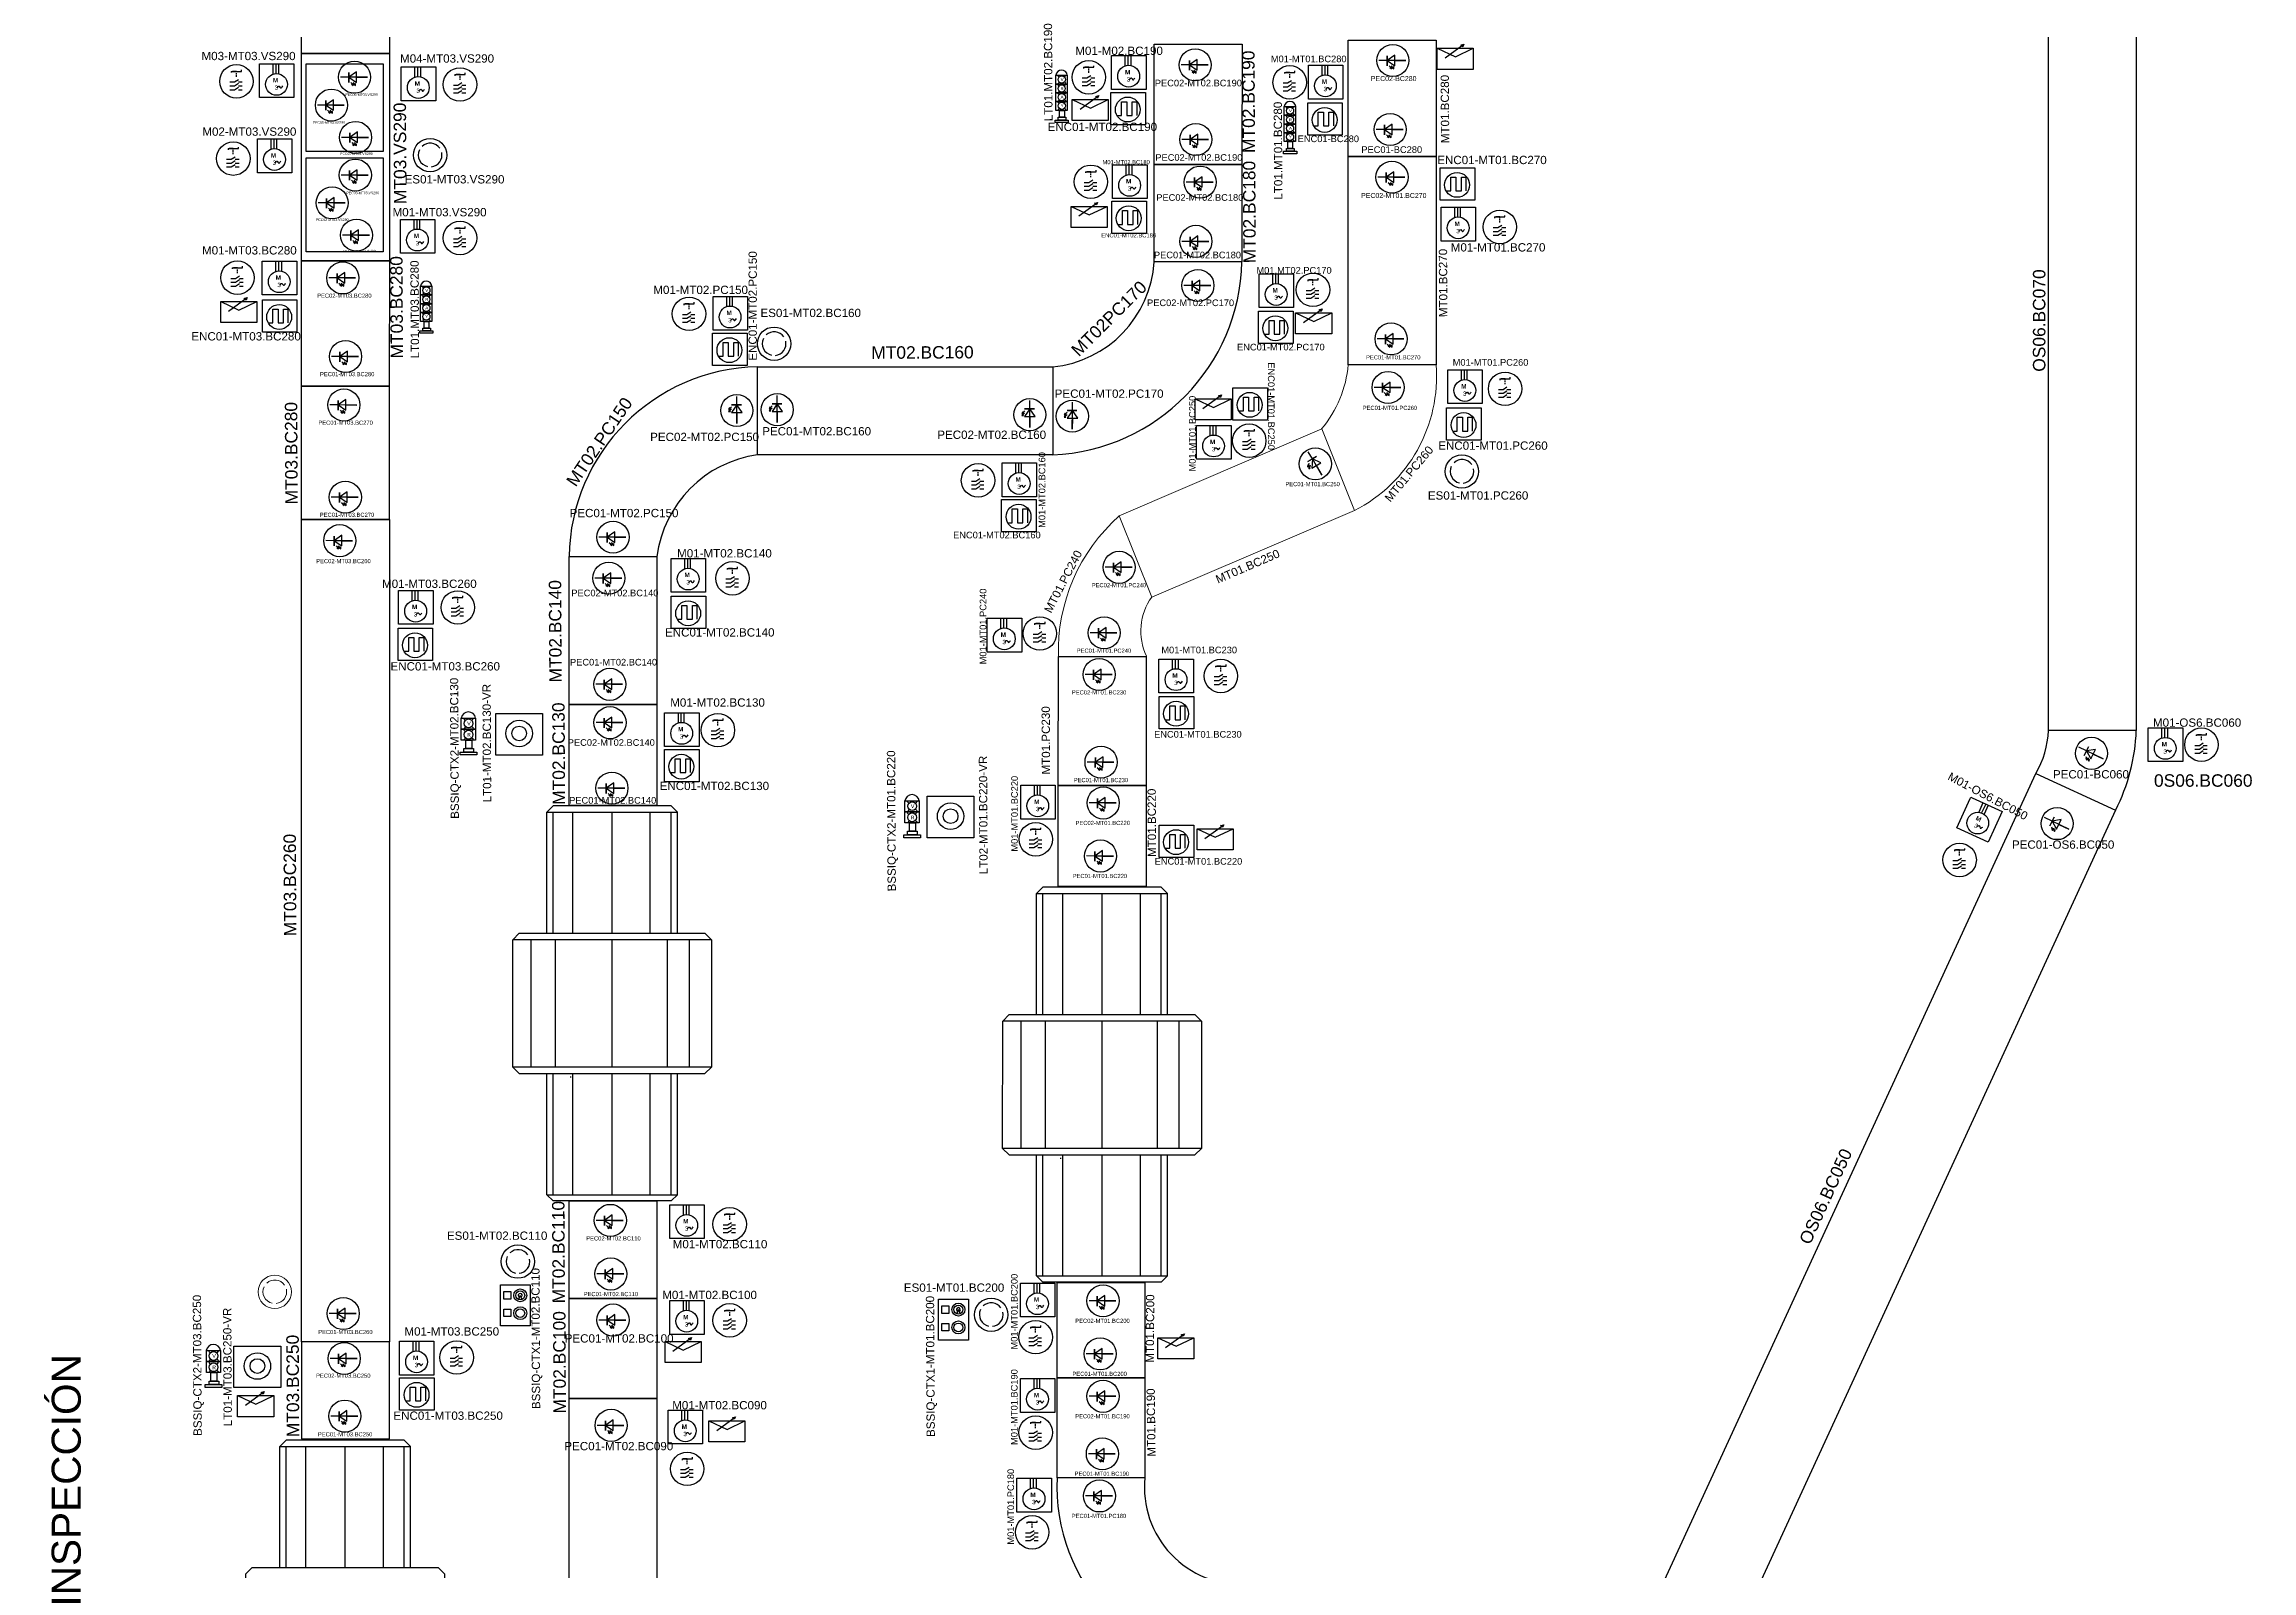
# Model space of a CAD drawing. Header units: inches. Extents: x 281601 to 402894, y -153394 to -83814.
# Drawn here: x 351740 to 378353, y -119927 to -101529 of the extents above; entities that cross this region are included whole.
import ezdxf

# ---------------------------------------------------------------- set-up
doc = ezdxf.new("R2010")
doc.units = ezdxf.units.IN
doc.linetypes.add('DASHED', pattern=[0.75, 0.5, -0.25])
for name, color, linetype in [('Balizas', 7, 'Continuous'), ('Desconector', 7, 'Continuous'), ('Encoder', 50, 'Continuous'), ('Motores', 7, 'Continuous'), ('PEC', 7, 'Continuous'), ('PEMERGENCIA', 1, 'Continuous'), ('VFrecuencia', 142, 'Continuous')]:
    doc.layers.add(name, color=color, linetype=linetype)
for name, color, linetype, lineweight in [('lin1', 253, 'Continuous', 0), ('lin21', 210, 'Continuous', 0), ('NOMBRES', 7, 'Continuous', 0), ('NPE', 7, 'Continuous', 5), ('Num Motor', 7, 'Continuous', 0)]:
    doc.layers.add(name, color=color, linetype=linetype, lineweight=lineweight)
doc.styles.add('Annotative', font='arial.ttf', dxfattribs={"height": 250})
doc.styles.add('Estilo1', font='isocteur.ttf')
doc.styles.add('isocop', font='isocp.shx')

# ---------------------------------------------------------------- blocks, each defined once
blk = doc.blocks.new('Motor trifasico')
at = {"color": 116, "true_color": 0x136734}
for p, q in [((2057.3, 3405.5), (2057.3, 3406.3)), ((2057.3, 3406.3), (2058.1, 3406.3)), ((2064.9, 3406.3), (2064.9, 3400.5)), ((2066.6, 3406.3), (2066.6, 3400.8)), ((2068.2, 3406.3), (2068.2, 3400.7))]:
    blk.add_line(p, q, dxfattribs=at)
blk.add_lwpolyline([(2058.1, 3406.3), (2076.9, 3406.3), (2076.9, 3387.1), (2057.3, 3387.1), (2057.3, 3405.5)], dxfattribs=at)
blk.add_circle((2067, 3394.6), 6.2, dxfattribs=at)
blk.add_spline([(2067.4, 3392.6), (2068.5, 3393.6), (2069.4, 3392.6), (2070.6, 3393.7)], degree=3, dxfattribs=at)
at = {"color": 116, "true_color": 0x136734, "insert": (2063.8, 3398.2), "char_height": 2.5, "width": 4.443, "attachment_point": 1, "style": 'isocop'}
blk.add_mtext('\\pxqc;{\\fLucida Sans|b1|i0|c0|p34; M\\P\\pq*;} {\\fLeelawadee|b0|i0|c0|p34;3}', dxfattribs=at)
blk = doc.blocks.new('Fotocelda')
at = {"color": 5}
for points in [[(1917.6, 3371.9), (1917.6, 3365.4), (1922.3, 3368.7), (1917.6, 3371.9), (1917.6, 3368.7), (1910.9, 3368.7), (1922.3, 3368.7), (1922.3, 3371.9), (1922.3, 3365.9), (1922.3, 3368.7), (1922.3, 3368.7), (1927.4, 3368.7)], [(1919.7, 3371.9), (1918.7, 3373), (1919.3, 3373), (1918.2, 3373.7), (1918.2, 3372.6), (1918.7, 3373)], [(1921.1, 3371.9), (1920, 3373), (1920.6, 3373), (1919.6, 3373.7), (1919.6, 3372.6), (1920, 3373)]]:
    blk.add_lwpolyline(points, dxfattribs=at)
blk.add_circle((1918.8, 3368.7), 9.83, dxfattribs=at)
blk = doc.blocks.new('Interruptor principal')
at = {"color": 32, "true_color": 0xcd6928}
for p, q in [((2036.1, 3395.16), (2037.63, 3395.16)), ((2036.58, 3398.7), (2040.03, 3398.7)), ((2036.58, 3398.7), (2036.58, 3398.29)), ((2037.63, 3395.16), (2038.95, 3396)), ((2037.63, 3393.91), (2038.95, 3394.75)), ((2038.95, 3395.16), (2040.27, 3395.16)), ((2040.03, 3398.7), (2040.03, 3399.22)), ((2036.1, 3393.91), (2037.63, 3393.91)), ((2036.1, 3392.6), (2037.63, 3392.6)), ((2037.63, 3392.6), (2038.95, 3393.43)), ((2038.95, 3393.91), (2040.27, 3393.91)), ((2038.95, 3392.6), (2040.27, 3392.6))]:
    blk.add_line(p, q, dxfattribs=at)
blk.add_line((2038.32, 3398.7), (2037, 3398.7))
at = {"color": 32, "linetype": 'DASHED', "true_color": 0xcd6928}
blk.add_line((2038.32, 3396.9), (2038.32, 3398.7), dxfattribs=at)
at = {"color": 32, "true_color": 0xcd6928}
blk.add_circle((2038.32, 3395.38), 5.57, dxfattribs=at)

msp = doc.modelspace()

# ---------------------------------------------------------------- linework, layer by layer
for p, q in [((357874, -112238, 1407), (357874, -110787, 1407)), ((358112, -112238, 1407), (358112, -110787, 1407)), ((358586, -112245, 1404), (358586, -110793, 1404)), ((359047, -112238, 1407), (359047, -110787, 1407)), ((359298, -112238, 1407), (359298, -110787, 1407)), ((363780, -113219, 1407), (363780, -111767, 1407)), ((364018, -113219, 1407), (364018, -111767, 1407)), ((364492, -113225, 1404), (364492, -111774, 1404)), ((364954, -113219, 1407), (364954, -111767, 1407)), ((365205, -113219, 1407), (365205, -111767, 1407)), ((359784, -112322, 1089), (357388, -112322, 1089)), ((365690, -113302, 1089), (363295, -113302, 1089)), ((357874, -115387, 1407), (357874, -113935, 1407)), ((358112, -115387, 1407), (358112, -113935, 1407)), ((358586, -115394, 1404), (358586, -113942, 1404)), ((359047, -115387, 1407), (359047, -113935, 1407)), ((359298, -115387, 1407), (359298, -113935, 1407)), ((363780, -116367, 1407), (363780, -114916, 1407)), ((364018, -116367, 1407), (364018, -114916, 1407)), ((364492, -116374, 1404), (364492, -114922, 1404)), ((364954, -116367, 1407), (364954, -114916, 1407)), ((365205, -116367, 1407), (365205, -114916, 1407)), ((354656, -119882, 1407), (354656, -118430, 1407)), ((354894, -119882, 1407), (354894, -118430, 1407)), ((355368, -119889, 1404), (355368, -118437, 1404)), ((355830, -119882, 1407), (355830, -118430, 1407)), ((356081, -119882, 1407), (356081, -118430, 1407))]:
    msp.add_line(p, q)
at = {"color": 32, "true_color": 0xcd6928}
for points, elevation in [([(355901, -101642), (354842, -101642), (354842, -99374), (355901, -99374)], 11), ([(355901, -104141), (354841, -104141), (354841, -101642), (355901, -101642)], 11), ([(355828, -102824), (354899, -102824), (354899, -101765), (355828, -101765)], 11), ([(355828, -104032), (354899, -104032), (354899, -102899), (355828, -102899)], 11), ([(355900, -105649), (354841, -105649), (354841, -104141), (355901, -104141)], 22), ([(355900, -107258), (354841, -107258), (354841, -105649), (355900, -105649)], 11), ([(355901, -117167), (354841, -117167), (354841, -107258), (355901, -107258)], 11), ([(355901, -117167), (354841, -117167), (354841, -118337), (355901, -118337)], 11)]:
    msp.add_lwpolyline(points, close=True, dxfattribs=dict(at, elevation=elevation))
at = {"color": 177, "true_color": 0x293189}
for points, elevation in [([(376960, -109800), (375900, -109800), (375900, -99576), (376960, -99576)], 345), ([(371490, -122099), (370528, -121655), (375747, -110319), (376710, -110762)], 334)]:
    msp.add_lwpolyline(points, close=True, dxfattribs=dict(at, elevation=elevation))
at = {"color": 67, "true_color": 0x727430}
for points, elevation in [([(366179, -102978), (365120, -102978), (365121, -101529), (366180, -101529)], 861), ([(366179, -104152), (365120, -104152), (365120, -102978), (366179, -102978)], 861), ([(360341, -106477), (360341, -105418), (363898, -105418), (363898, -106477)], 833), ([(359127, -109487), (358068, -109487), (358068, -107704), (359127, -107704)], 833), ([(359126, -110705), (358067, -110705), (358068, -109487), (359127, -109487)], 833), ([(359126, -116646), (358067, -116646), (358068, -115469), (359127, -115469)], 833), ([(359127, -117849), (358068, -117849), (358068, -116646), (359127, -116646)], 833), ([(359127, -123087), (358068, -123087), (358068, -117849), (359127, -117849)], 833)]:
    msp.add_lwpolyline(points, close=True, dxfattribs=dict(at, elevation=elevation))
at = {"color": 217, "true_color": 0x93278f}
for points in [[(368519, -102885), (367460, -102885), (367461, -101480), (368520, -101480)], [(368519, -105392), (367460, -105392), (367460, -102885), (368519, -102885)]]:
    msp.add_lwpolyline(points, close=True, dxfattribs=at)
for points, elevation in [([(365024, -110462), (363965, -110462), (363966, -108910), (365025, -108910)], 723), ([(365024, -111681), (363965, -111681), (363965, -110462), (365024, -110462)], 723), ([(365009, -117602), (363950, -117602), (363951, -116453), (365010, -116453)], 799), ([(365010, -118805), (363951, -118805), (363951, -117602), (365010, -117602)], 799)]:
    msp.add_lwpolyline(points, close=True, dxfattribs=dict(at, elevation=elevation))
at = {"elevation": 1089}
for points in [[(357466, -112243), (359705, -112243), (359784, -112322), (359784, -113857), (357388, -113857), (357388, -112322)], [(363373, -113224), (365612, -113224), (365690, -113302), (365690, -114837), (363294, -114837), (363295, -113302)], [(354249, -119887), (356488, -119887), (356566, -119965), (356566, -121500), (354170, -121500), (354170, -119965)]]:
    msp.add_lwpolyline(points, close=True, dxfattribs=at)
for points, elevation in [([(357388, -113857), (357466, -113935), (359705, -113935), (359784, -113857)], 1089), ([(358086, -113970), (358086, -113982)], 888), ([(363294, -114837), (363373, -114915), (365612, -114915), (365690, -114837)], 1089), ([(363992, -114950), (363992, -114962)], 888)]:
    msp.add_lwpolyline(points, dxfattribs=dict(elevation=elevation))
for points in [[(357798, -112243, 1527), (357798, -110786, 1404), (359374, -110786, 1794), (359298, -110709, 1407), (357874, -110709, 1407), (357798, -110786, 1404)], [(359374, -112243, 1670), (359374, -110786, 1794)], [(363704, -113224, 1527), (363704, -111766, 1404), (365281, -111766, 1794), (365205, -111690, 1407), (363780, -111690, 1407), (363704, -111766, 1404)], [(365281, -113224, 1670), (365281, -111766, 1794)], [(357610, -113857, 1664), (357610, -112322, 1534)], [(357904, -113857, 1664), (357904, -112322, 1534)], [(358586, -113857, 1089), (358586, -112322, 959)], [(359255, -113857, 1664), (359255, -112322, 1534)], [(359518, -113857, 1534), (359518, -112322, 1664)], [(363517, -114837, 1664), (363517, -113302, 1534)], [(363811, -114837, 1664), (363811, -113302, 1534)], [(364492, -114837, 1089), (364492, -113302, 959)], [(365162, -114837, 1664), (365162, -113302, 1534)], [(365424, -114837, 1534), (365424, -113302, 1664)], [(357798, -115394, 1794), (357798, -113935, 1670)], [(359374, -115394, 1404), (359298, -115470, 1407), (357874, -115470, 1407), (357798, -115394, 1404), (359374, -115394, 1404), (359374, -113935, 1527)], [(363704, -116374, 1794), (363704, -114915, 1670)], [(365281, -116374, 1404), (365205, -116450, 1407), (363780, -116450, 1407), (363704, -116374, 1404), (365281, -116374, 1404), (365281, -114915, 1527)], [(354580, -119887, 1527), (354580, -118429, 1404), (356157, -118429, 1794), (356081, -118353, 1407), (354656, -118353, 1407), (354580, -118429, 1404)], [(356157, -119887, 1670), (356157, -118429, 1794)]]:
    msp.add_polyline3d(points)
at = {"color": 67, "true_color": 0x727430}
for centre, radius, start, end in [((363764, -104066, 833), 1359, 275.6773, 356.3495), ((363798, -104098, 833), 2382, 272.425, 358.6862), ((360387, -107736, 833), 2319, 91.1479, 179.2022), ((360539, -107887, 833), 1424, 98.0123, 172.6101)]:
    msp.add_arc(centre, radius, start, end, dxfattribs=at)
at = {"color": 177, "true_color": 0x293189}
for centre, radius, start, end in [((374825, -109764, 334), 1076, 328.9678, 358.1102), ((374649, -109712, 334), 2313, 332.9894, 357.824)]:
    msp.add_arc(centre, radius, start, end, dxfattribs=at)
at = {"color": 217, "true_color": 0x93278f}
for centre, radius, start, end in [((366149, -118915, 1114), 2201, 177.1128, 272.0861), ((366171, -118924, 711), 1167, 174.149, 272.8483)]:
    msp.add_arc(centre, radius, start, end, dxfattribs=at)
at = {"layer": 'Balizas', "color": 0}
for p, q in [((363960, -101911), (363975, -101926)), ((364052, -101909), (364037, -101924)), ((363960, -102020), (363975, -102034)), ((363960, -102124), (363975, -102138)), ((363978, -101987), (363963, -102003)), ((363978, -102096), (363963, -102112)), ((364051, -102018), (364037, -102033)), ((364052, -102122), (364037, -102137)), ((364038, -101984), (364054, -101999)), ((364038, -102093), (364054, -102108)), ((363960, -102228), (363975, -102243)), ((363978, -102200), (363963, -102216)), ((363978, -102304), (363963, -102320)), ((364052, -102226), (364037, -102241)), ((364038, -102197), (364054, -102212)), ((364038, -102301), (364054, -102316)), ((366712, -102396), (366728, -102410)), ((366731, -102363), (366716, -102379)), ((366804, -102285), (366790, -102301)), ((366804, -102394), (366790, -102409)), ((366791, -102361), (366807, -102376)), ((366713, -102500), (366728, -102515)), ((366713, -102604), (366728, -102619)), ((366731, -102472), (366716, -102488)), ((366731, -102576), (366716, -102592)), ((366731, -102680), (366716, -102696)), ((366790, -102469), (366806, -102484)), ((366804, -102498), (366790, -102514)), ((366804, -102602), (366790, -102618)), ((366791, -102574), (366807, -102589)), ((356301, -104453), (356316, -104467)), ((356301, -104561), (356316, -104576)), ((356319, -104529), (356304, -104544)), ((356393, -104450), (356378, -104466)), ((356392, -104559), (356378, -104575)), ((356379, -104526), (356395, -104541)), ((356301, -104666), (356316, -104680)), ((356301, -104770), (356316, -104784)), ((356319, -104637), (356304, -104653)), ((356319, -104741), (356304, -104757)), ((356319, -104846), (356304, -104861)), ((356393, -104663), (356378, -104679)), ((356393, -104767), (356378, -104783)), ((356379, -104634), (356395, -104649)), ((356379, -104739), (356395, -104754)), ((356379, -104843), (356395, -104858)), ((356797, -109796), (356816, -109814)), ((356798, -109661), (356817, -109679)), ((356821, -109755), (356802, -109775)), ((356820, -109891), (356802, -109910)), ((356912, -109793), (356893, -109813)), ((356912, -109658), (356894, -109677)), ((356894, -109887), (356914, -109906)), ((356895, -109752), (356915, -109771)), ((353724, -117283), (353743, -117301)), ((353838, -117280), (353820, -117300)), ((353724, -117418), (353743, -117436)), ((353747, -117513), (353728, -117533)), ((353747, -117378), (353729, -117397)), ((353838, -117416), (353820, -117435)), ((353821, -117374), (353841, -117393)), ((353821, -117509), (353841, -117528))]:
    msp.add_line(p, q, dxfattribs=at)
for points in [[(363936, -101903), (364074, -101903), (364074, -102010), (363936, -102010)], [(363936, -102010), (364074, -102010), (364074, -102116), (363936, -102116)], [(363936, -102116), (364074, -102116), (364074, -102222), (363936, -102222)], [(363926, -102444), (364086, -102444), (364086, -102473), (363926, -102473)], [(363936, -102222), (364074, -102222), (364074, -102328), (363936, -102328)], [(363963, -102411), (364056, -102411), (364056, -102444), (363963, -102444)], [(363980, -102328), (364038, -102328), (364038, -102411), (363980, -102411)], [(366689, -102280), (366826, -102280), (366826, -102386), (366689, -102386)], [(366689, -102386), (366826, -102386), (366826, -102492), (366689, -102492)], [(366689, -102492), (366826, -102492), (366826, -102598), (366689, -102598)], [(366689, -102598), (366826, -102598), (366826, -102704), (366689, -102704)], [(366733, -102704), (366790, -102704), (366790, -102787), (366733, -102787)], [(366679, -102820), (366839, -102820), (366839, -102849), (366679, -102849)], [(366716, -102787), (366809, -102787), (366809, -102820), (366716, -102820)], [(356277, -104445), (356415, -104445), (356415, -104551), (356277, -104551)], [(356277, -104551), (356415, -104551), (356415, -104657), (356277, -104657)], [(356277, -104657), (356415, -104657), (356415, -104763), (356277, -104763)], [(356277, -104763), (356415, -104763), (356415, -104870), (356277, -104870)], [(356267, -104985), (356427, -104985), (356427, -105014), (356267, -105014)], [(356304, -104952), (356397, -104952), (356397, -104985), (356304, -104985)], [(356321, -104870), (356378, -104870), (356378, -104952), (356321, -104952)], [(356768, -109651), (356939, -109651), (356939, -109783), (356768, -109783)], [(356768, -109783), (356939, -109783), (356939, -109915), (356768, -109915)], [(356756, -110060), (356955, -110060), (356955, -110095), (356756, -110095)], [(356801, -110018), (356917, -110018), (356917, -110060), (356801, -110060)], [(356822, -109915), (356894, -109915), (356894, -110018), (356822, -110018)], [(353695, -117273), (353866, -117273), (353866, -117406), (353695, -117406)], [(353695, -117406), (353866, -117406), (353866, -117538), (353695, -117538)], [(353749, -117538), (353821, -117538), (353821, -117640), (353749, -117640)], [(353682, -117682), (353881, -117682), (353881, -117718), (353682, -117718)], [(353728, -117640), (353844, -117640), (353844, -117682), (353728, -117682)]]:
    msp.add_lwpolyline(points, close=True, dxfattribs=at)
for centre, radius in [((364007, -101955), 43), ((364006, -102064), 43), ((364007, -102168), 43), ((364007, -102272), 43), ((366759, -102331), 43), ((366759, -102440), 43), ((366759, -102544), 43), ((366759, -102648), 43), ((356347, -104605), 43), ((356348, -104496), 43), ((356348, -104709), 43), ((356348, -104813), 43), ((356856, -109715), 53.5), ((356856, -109850), 53.5), ((353782, -117337), 53.5), ((353782, -117473), 53.5)]:
    msp.add_circle(centre, radius, dxfattribs=at)
for centre, radius in [((364005, -101912), 69.3), ((366758, -102289), 69.3), ((356346, -104454), 69.3), ((356854, -109662), 86.3), ((353780, -117284), 86.3)]:
    msp.add_arc(centre, radius, 7.4074, 172.5926, dxfattribs=at)
at = {"layer": 'Encoder'}
for points in [[(364600, -102110), (365017, -102110), (365017, -102500), (364600, -102500)], [(366972, -102237), (367389, -102237), (367389, -102626), (366972, -102626)], [(368569, -103019), (368985, -103019), (368985, -103408), (368569, -103408)], [(364611, -103422), (365028, -103422), (365028, -103811), (364611, -103811)], [(354370, -104611), (354786, -104611), (354786, -105000), (354370, -105000)], [(366379, -104747), (366795, -104747), (366795, -105137), (366379, -105137)], [(359798, -105011), (360214, -105011), (360214, -105400), (359798, -105400)], [(366070, -105670), (366487, -105670), (366487, -106059), (366070, -106059)], [(368646, -105913), (369063, -105913), (369063, -106303), (368646, -106303)], [(363282, -107018), (363699, -107018), (363699, -107407), (363282, -107407)], [(359300, -108181), (359716, -108181), (359716, -108571), (359300, -108571)], [(356007, -108567), (356423, -108567), (356423, -108956), (356007, -108956)], [(365182, -109392), (365599, -109392), (365599, -109781), (365182, -109781)], [(359218, -110029), (359635, -110029), (359635, -110419), (359218, -110419)], [(365182, -110940), (365599, -110940), (365599, -111330), (365182, -111330)], [(356025, -117600), (356442, -117600), (356442, -117990), (356025, -117990)]]:
    msp.add_lwpolyline(points, close=True, dxfattribs=at)
for points in [[(364678, -102389), (364727, -102389), (364727, -102223), (364790, -102223), (364790, -102389), (364856, -102389), (364856, -102223), (364910, -102223), (364910, -102389)], [(367050, -102515), (367099, -102515), (367099, -102349), (367162, -102349), (367162, -102515), (367228, -102515), (367228, -102349), (367282, -102349), (367282, -102515)], [(368646, -103298), (368696, -103298), (368696, -103131), (368758, -103131), (368758, -103298), (368824, -103298), (368824, -103131), (368879, -103131), (368879, -103298)], [(364689, -103701), (364738, -103701), (364738, -103534), (364800, -103534), (364800, -103701), (364867, -103701), (364867, -103534), (364921, -103534), (364921, -103701)], [(354447, -104889), (354496, -104889), (354496, -104723), (354559, -104723), (354559, -104889), (354625, -104889), (354625, -104723), (354679, -104723), (354679, -104889)], [(366457, -105026), (366506, -105026), (366506, -104859), (366568, -104859), (366568, -105026), (366634, -105026), (366634, -104859), (366689, -104859), (366689, -105026)], [(359876, -105289), (359925, -105289), (359925, -105123), (359987, -105123), (359987, -105289), (360053, -105289), (360053, -105123), (360108, -105123), (360108, -105289)], [(366148, -105948), (366197, -105948), (366197, -105782), (366259, -105782), (366259, -105948), (366326, -105948), (366326, -105782), (366380, -105782), (366380, -105948)], [(368724, -106192), (368773, -106192), (368773, -106025), (368836, -106025), (368836, -106192), (368902, -106192), (368902, -106025), (368956, -106025), (368956, -106192)], [(363360, -107296), (363409, -107296), (363409, -107130), (363472, -107130), (363472, -107296), (363538, -107296), (363538, -107130), (363592, -107130), (363592, -107296)], [(359377, -108460), (359426, -108460), (359426, -108294), (359489, -108294), (359489, -108460), (359555, -108460), (359555, -108294), (359609, -108294), (359609, -108460)], [(356084, -108846), (356134, -108846), (356134, -108679), (356196, -108679), (356196, -108846), (356262, -108846), (356262, -108679), (356317, -108679), (356317, -108846)], [(365260, -109671), (365309, -109671), (365309, -109504), (365372, -109504), (365372, -109671), (365438, -109671), (365438, -109504), (365492, -109504), (365492, -109671)], [(359296, -110308), (359345, -110308), (359345, -110141), (359408, -110141), (359408, -110308), (359474, -110308), (359474, -110141), (359528, -110141), (359528, -110308)], [(365260, -111219), (365309, -111219), (365309, -111052), (365372, -111052), (365372, -111219), (365438, -111219), (365438, -111052), (365492, -111052), (365492, -111219)], [(356103, -117879), (356152, -117879), (356152, -117712), (356215, -117712), (356215, -117879), (356281, -117879), (356281, -117712), (356335, -117712), (356335, -117879)]]:
    msp.add_lwpolyline(points, dxfattribs=at)
for centre in [(364803, -102317), (367176, -102443), (368772, -103225), (364814, -103628), (354573, -104817), (366582, -104953), (360001, -105217), (366273, -105876), (368850, -106119), (363486, -107224), (359503, -108388), (356210, -108773), (365385, -109598), (359421, -110236), (365385, -111146), (356229, -117806)]:
    msp.add_circle(centre, 150, dxfattribs=at)
at = {"layer": 'lin1'}
for p, q in [((367140, -106165), (364700, -107215)), ((367534, -107149), (367140, -106165))]:
    msp.add_line(p, q, dxfattribs=at)
for centre, radius, start, end in [((366080, -105273), 1385, 319.9178, 355.107), ((366145, -108847, -722), 2180, 131.5207, 181.6617)]:
    msp.add_arc(centre, radius, start, end, dxfattribs=at)
at = {"layer": 'lin21'}
for p, q in [((367140, -106165), (364700, -107215)), ((367534, -107149), (367140, -106165)), ((364700, -107215), (365091, -108192)), ((365091, -108192), (367534, -107149))]:
    msp.add_line(p, q, dxfattribs=at)
for centre, radius, start, end in [((366080, -105273), 1385, 319.9178, 355.107), ((366714, -105535), 1811, 296.9292, 4.5306), ((366145, -108847, -2167), 2180, 131.5207, 181.6617), ((365666, -108601), 706, 144.5585, 205.5387)]:
    msp.add_arc(centre, radius, start, end, dxfattribs=at)
at = {"layer": 'Motores', "color": 0}
for p, q in [((366713, -102287), (366728, -102302)), ((366791, -102678), (366807, -102693)), ((362145, -110657), (362164, -110675)), ((362260, -110655), (362242, -110674)), ((362145, -110793), (362164, -110811)), ((362168, -110752), (362150, -110772)), ((362168, -110887), (362150, -110907)), ((362259, -110790), (362241, -110809)), ((362242, -110884), (362262, -110902)), ((362243, -110749), (362262, -110767))]:
    msp.add_line(p, q, dxfattribs=at)
at = {"layer": 'Motores', "color": 141, "true_color": 0xadddf7}
msp.add_line((365733, -111100), (365959, -110936), dxfattribs=at)
at = {"layer": 'Motores', "color": 0}
for points in [[(357183, -109597), (357747, -109597), (357747, -110096), (357183, -110096)], [(362116, -110648), (362287, -110648), (362287, -110780), (362116, -110780)], [(362384, -110593), (362948, -110593), (362948, -111092), (362384, -111092)], [(362116, -110780), (362287, -110780), (362287, -110912), (362116, -110912)], [(362170, -110912), (362242, -110912), (362242, -111015), (362170, -111015)], [(362103, -111056), (362303, -111056), (362303, -111092), (362103, -111092)], [(362149, -111015), (362265, -111015), (362265, -111056), (362149, -111056)], [(357239, -116481), (357598, -116481), (357598, -116974), (357239, -116974)], [(357280, -116561), (357364, -116561), (357364, -116652), (357280, -116652)], [(357280, -116773), (357364, -116773), (357364, -116864), (357280, -116864)], [(362522, -116653), (362881, -116653), (362881, -117146), (362522, -117146)], [(362562, -116733), (362646, -116733), (362646, -116824), (362562, -116824)], [(362562, -116945), (362646, -116945), (362646, -117036), (362562, -117036)], [(354027, -117219), (354591, -117219), (354591, -117718), (354027, -117718)]]:
    msp.add_lwpolyline(points, close=True, dxfattribs=at)
at = {"layer": 'Motores', "color": 141, "true_color": 0xadddf7}
for points in [[(365945, -110967), (365922, -110947), (365959, -110936)], [(365638, -110984), (366074, -110984), (366074, -111238), (365638, -111238)]]:
    msp.add_lwpolyline(points, close=True, dxfattribs=at)
msp.add_lwpolyline([(365638, -110984), (365858, -111087), (366074, -110984)], dxfattribs=at)
at = {"layer": 'Motores', "color": 0}
for points in [[(357479, -116607), (357479, -116607), (357479, -116607), (357457, -116656), (357479, -116607), (357479, -116607), (357499, -116656)], [(362761, -116779), (362761, -116779), (362761, -116779), (362740, -116828), (362761, -116779), (362761, -116779), (362782, -116828)]]:
    msp.add_lwpolyline(points, dxfattribs=at)
for centre, radius in [((357466, -109836), 160), ((357466, -109836), 88.6), ((362204, -110712), 53.5), ((362667, -110833), 160), ((362203, -110847), 53.5), ((362667, -110833), 88.6), ((357479, -116607), 77.8), ((357479, -116607), 53.4), ((357479, -116822), 77.8), ((357479, -116822), 53.4), ((362761, -116779), 77.8), ((362761, -116779), 53.4), ((362761, -116994), 77.8), ((362761, -116994), 53.4), ((354310, -117459), 160), ((354310, -117459), 88.6)]:
    msp.add_circle(centre, radius, dxfattribs=at)
for centre, radius, start, end in [((362202, -110659), 86.3, 7.4074, 172.5926), ((357479, -116607), 23.6, 292.9273, 246.2265), ((362761, -116779), 23.6, 292.9273, 246.2265)]:
    msp.add_arc(centre, radius, start, end, dxfattribs=at)
at = {"layer": 'Num Motor', "color": 1}
for centre in [(360539, -105139), (357451, -116201), (354520, -116565)]:
    msp.add_circle(centre, 201, dxfattribs=at)
for centre, radius, start, end in [((354521, -116563), 143, 155.3812, 257.1215), ((354521, -116564), 142, 34.6645, 132.9651), ((354521, -116564), 142, 275.9995, 11.9942)]:
    msp.add_arc(centre, radius, start, end, dxfattribs=at)
at = {"layer": 'PEMERGENCIA', "color": 1}
for centre in [(356392, -102866), (360539, -105139), (368831, -106679), (368831, -106679), (357451, -116201), (363156, -116841)]:
    msp.add_circle(centre, 201, dxfattribs=at)
for centre, radius, start, end in [((356393, -102865), 142, 34.6645, 132.9651), ((356393, -102864), 143, 155.3812, 257.1215), ((356393, -102865), 142, 275.9995, 11.9942), ((360540, -105137), 143, 155.3812, 257.1215), ((360540, -105138), 142, 34.6645, 132.9651), ((360540, -105138), 142, 275.9995, 11.9942), ((368832, -106677), 143, 155.3812, 257.1215), ((368832, -106677), 142, 34.6645, 132.9651), ((368832, -106677), 142, 275.9995, 11.9942), ((357452, -116199), 143, 155.3812, 257.1215), ((357452, -116199), 142, 34.6645, 132.9651), ((357452, -116200), 142, 275.9995, 11.9942), ((363157, -116839), 143, 155.3812, 257.1215), ((363157, -116839), 142, 34.6645, 132.9651), ((363157, -116839), 142, 275.9995, 11.9942)]:
    msp.add_arc(centre, radius, start, end, dxfattribs=at)
at = {"layer": 'VFrecuencia', "color": 141, "true_color": 0xadddf7}
for p, q in [((368627, -101695), (368853, -101530)), ((364227, -102313), (364452, -102148)), ((364214, -103600), (364439, -103436)), ((353963, -104746), (354189, -104582)), ((366920, -104884), (367145, -104719)), ((365709, -105919), (365934, -105755)), ((365259, -117234), (365485, -117069)), ((359320, -117279), (359545, -117115)), ((354167, -117932), (354393, -117767)), ((359847, -118235), (360072, -118070))]:
    msp.add_line(p, q, dxfattribs=at)
at = {"layer": 'VFrecuencia', "color": 141, "true_color": 0xadddf7, "elevation": 0}
for points in [[(368532, -101578), (368968, -101578), (368968, -101833), (368532, -101833)], [(368840, -101561), (368816, -101541), (368853, -101530)]]:
    msp.add_lwpolyline(points, close=True, dxfattribs=at)
msp.add_lwpolyline([(368532, -101578), (368752, -101682), (368968, -101578)], dxfattribs=at)
at = {"layer": 'VFrecuencia', "color": 141, "true_color": 0xadddf7}
for points in [[(364439, -102180), (364416, -102160), (364452, -102148)], [(364132, -102197), (364568, -102197), (364568, -102451), (364132, -102451)], [(364119, -103484), (364555, -103484), (364555, -103738), (364119, -103738)], [(364426, -103467), (364403, -103447), (364439, -103436)], [(354175, -104613), (354152, -104593), (354189, -104582)], [(353868, -104630), (354304, -104630), (354304, -104884), (353868, -104884)], [(366825, -104767), (367261, -104767), (367261, -105021), (366825, -105021)], [(367132, -104750), (367109, -104730), (367145, -104719)], [(365614, -105803), (366050, -105803), (366050, -106057), (365614, -106057)], [(365921, -105786), (365898, -105766), (365934, -105755)], [(365472, -117101), (365448, -117081), (365485, -117069)], [(359225, -117163), (359661, -117163), (359661, -117417), (359225, -117417)], [(359532, -117146), (359509, -117126), (359545, -117115)], [(365164, -117118), (365600, -117118), (365600, -117372), (365164, -117372)], [(354072, -117816), (354508, -117816), (354508, -118070), (354072, -118070)], [(354380, -117799), (354356, -117779), (354393, -117767)], [(359752, -118118), (360188, -118118), (360188, -118373), (359752, -118373)], [(360059, -118101), (360036, -118082), (360072, -118070)]]:
    msp.add_lwpolyline(points, close=True, dxfattribs=at)
for points in [[(364132, -102197), (364352, -102300), (364568, -102197)], [(364119, -103484), (364339, -103588), (364555, -103484)], [(353868, -104630), (354088, -104733), (354304, -104630)], [(366825, -104767), (367045, -104871), (367261, -104767)], [(365614, -105803), (365834, -105906), (366050, -105803)], [(359225, -117163), (359445, -117267), (359661, -117163)], [(365164, -117118), (365384, -117221), (365600, -117118)], [(354072, -117816), (354292, -117919), (354508, -117816)], [(359752, -118118), (359972, -118222), (360188, -118118)]]:
    msp.add_lwpolyline(points, dxfattribs=at)

# ---------------------------------------------------------------- block references
at = {"layer": 'Desconector', "xscale": 36.22589640801436, "yscale": 36.22589640801436, "zscale": 36.22589640801436}
for p in [(280218, -224978, 1113), (282913, -225016, 1113), (290493, -224929, 1113), (292915, -224990), (280180, -225909, 1113), (290518, -226188, 1113), (282913, -226866, 1113), (295448, -226733, 1113), (280230, -227344, 1113), (293195, -227490), (285674, -227780, 1113), (295511, -228683, 1113), (292427, -229309), (289158, -229787, 1113), (286198, -230967, 1113), (282886, -231318, 1113), (289903, -231632), (292085, -232144, 1113), (286022, -232797), (303905, -232972, 1113), (289854, -234112), (300990, -234361, 768), (286164, -238751, 1113), (286164, -239909, 1113), (289852, -240112), (282873, -240357, 1113), (289852, -241262), (285652, -241699, 1113), (289810, -242463)]:
    msp.add_blockref('Interruptor principal', p, dxfattribs=at)
at = {"layer": 'Motores', "color": 32, "true_color": 0xcd6928, "xscale": 21.19265796742174, "yscale": 21.19265796742174, "zscale": 21.19265796742174}
for p in [(310736, -173955, -334), (312445, -173993, 733), (310711, -174860, -334), (312434, -175830, -334)]:
    msp.add_blockref('Motor trifasico', p, dxfattribs=at)
at = {"layer": 'Motores', "color": 2, "xscale": 21.19265796742174, "yscale": 21.19265796742174, "zscale": 21.19265796742174}
for p in [(321008, -173856, 850), (323380, -173972, -11), (321020, -175172, 850), (324980, -175684), (310769, -176333), (322786, -176486), (316203, -176758, 829), (325061, -177643), (322032, -178312), (319688, -178765, 829), (315698, -179916), (312413, -180302), (319509, -180636), (321579, -181128), (315620, -181775, 1040), (333504, -181956), (319912, -182649, 689), (315681, -187705, 943), (319909, -188649, 689), (315681, -188859, 943), (312424, -189349), (319909, -189799, 689), (315663, -190180, 943), (319867, -191000, 689)]:
    msp.add_blockref('Motor trifasico', p, dxfattribs=at)
at = {"layer": 'Motores', "color": 2, "xscale": 21.19265796742174, "yscale": 21.19265796742174, "zscale": 21.19265796742174, "rotation": 335.2799192876042}
msp.add_blockref('Motor trifasico', (305173, -157945, 205), dxfattribs=at)
at = {"layer": 'PEC', "color": 5, "xscale": 19.66336690283918, "yscale": 19.66336690283918, "zscale": 19.66336690283918}
for p, rotation in [((403381, -35560, 345), 179.9692129002194), ((405763, -35507, 345), 179.9692129002194), ((393247, -35708, 345), 179.9692129002194), ((392968, -36044, 345), 179.9692129002194), ((393260, -36433, 345), 179.9692129002194), ((405732, -36338, 345), 179.9692129002194), ((403388, -36458, 345), 179.9692129002194), ((393257, -36887, 345), 179.9692129002194), ((405753, -36912, 345), 179.9692129002194), ((392978, -37223, 345), 179.9692129002194), ((403441, -36972, 345), 179.9692129002194), ((393271, -37612, 345), 179.9692129002194), ((403390, -37686, 345), 179.9692129002194), ((393105, -38127, 345), 179.9692129002194), ((403414, -38218, 345), 179.9692129002194), ((393139, -39073, 345), 179.9692129002194), ((405742, -38862, 345), 179.9692129002194), ((405706, -39446, 345), 179.9692129002194), ((393119, -39658, 345), 179.9692129002194), ((426309, -143709, 345), 89.96921290021936), ((426797, -143700, 345), 89.96921290021936), ((429842, -143760, 345), 89.96921290021936), ((430354, -143778, 345), 89.96921290021936), ((443291, -105788, 345), 120.2666090561517), ((393136, -40769, 345), 179.9692129002194), ((393069, -41293, 345), 179.9692129002194), ((396363, -41251, 345), 179.9692129002194), ((396313, -41745, 345), 179.9692129002194), ((402464, -41614, 345), 179.9692129002194), ((402283, -42403, 345), 179.9692129002194), ((396324, -43024, 345), 179.9692129002194), ((402224, -42906, 345), 179.9692129002194), ((396327, -43486, 345), 179.9692129002194), ((439259, -66918, 345), 154.1468446018246), ((402246, -43962, 345), 179.9692129002194), ((396350, -44275, 345), 179.9692129002194), ((402273, -44454, 345), 179.9692129002194), ((438845, -67765, 345), 154.1468446018246), ((402239, -45093, 345), 179.9692129002194), ((396331, -49484, 345), 179.9692129002194), ((396337, -50130, 345), 179.9692129002194), ((402270, -50454, 345), 179.9692129002194), ((393111, -50607, 345), 179.9692129002194), ((396363, -50685, 345), 179.9692129002194), ((393123, -51148, 345), 179.9692129002194), ((402236, -51093, 345), 179.9692129002194), ((393130, -51842, 345), 179.9692129002194), ((402270, -51604, 345), 179.9692129002194), ((396340, -51954, 345), 179.9692129002194), ((402262, -52297, 345), 179.9692129002194), ((402228, -52805, 345), 179.9692129002194)]:
    msp.add_blockref('Fotocelda', p, dxfattribs=dict(at, rotation=rotation))

# ---------------------------------------------------------------- texts
at = {"width": 55.01, "attachment_point": 1, "style": 'Annotative'}
for s, insert, char_height, rotation in [('MT02.BC190', (366187, -102841, 690), 150, 90.2932), ('MT01.BC280', (368578, -102723, 690), 100, 90.2932), ('MT03.VS290', (355958, -103457, 690), 150, 90.2932), ('MT02.BC180', (366196, -104170, 690), 150, 90.2932), ('MT01.BC270', (368556, -104819, 690), 100, 90.2932), ('MT03.BC280', (355916, -105318, 690), 150, 90.2932), ('OS06.BC070', (375714, -105477, 690), 150, 90), ('MT02PC170', (364106, -105197, 690), 150, 44.894), ('MT02.BC160', (361710, -105172, 690), 150, 0.2932), ('MT03.BC280', (354647, -107076, 690), 150, 90.2932), ('MT02.PC150', (358024, -106790, 690), 150, 55.8745), ('MT01.PC260', (367890, -106991, 690), 100, 50.1271), ('MT01.PC240', (363789, -108347, 690), 100, 62.536), ('MT01.BC250', (365850, -107939, 690), 100, 23.3375), ('MT02.BC140', (357829, -109222, 690), 150, 90.2932), ('MT02.BC130', (357870, -110697, 690), 150, 90.2932), ('MT01.PC230', (363767, -110331, 690), 100, 90.2932), ('MT01.BC220', (365044, -111324, 690), 100, 90.2932), ('MT03.BC260', (354631, -112280, 690), 150, 90.2932), ('OS06.BC050', (372890, -115945, 690), 150, 65.3952), ('MT02.BC110', (357868, -116704, 690), 150, 90.2932), ('MT02.BC100', (357880, -118032, 690), 150, 90.2932), ('MT01.BC200', (365017, -117418, 690), 100, 89.611), ('MT03.BC250', (354665, -118317, 690), 150, 90.2932), ('MT01.BC190', (365038, -118552, 690), 100, 90.6858)]:
    msp.add_mtext(s, dxfattribs=dict(at, insert=insert, char_height=char_height, rotation=rotation))
at = {"insert": (377173, -110328, 690), "char_height": 150, "width": 55.01, "attachment_point": 1, "style": 'Annotative'}
msp.add_mtext('0S06.BC060', dxfattribs=at)
at = {"layer": 'Balizas', "color": 0, "attachment_point": 1, "style": 'Estilo1'}
for s, width, gutter_width, insert, char_height in [('A', 4.85, 24.3, (363993, -102150), 35.5), ('V', 4.85, 24.3, (363993, -101937), 35.5), ('R', 4.85, 24.3, (363993, -102048), 35.5), ('Y', 4.85, 24.3, (363993, -102253), 35.5), ('V', 4.85, 24.3, (366746, -102313), 35.5), ('R', 4.85, 24.3, (366746, -102424), 35.5), ('A', 4.85, 24.3, (366746, -102526), 35.5), ('Y', 4.85, 24.3, (366746, -102629), 35.5), ('V', 4.85, 24.3, (356334, -104479), 35.5), ('R', 4.85, 24.3, (356334, -104589), 35.5), ('A', 4.85, 24.3, (356334, -104691), 35.5), ('Y', 4.85, 24.3, (356334, -104794), 35.5), ('V', 6.04, 30.2, (356839, -109693), 44.2), ('R', 6.04, 30.2, (356839, -109831), 44.2), ('V', 6.04, 30.2, (353766, -117315), 44.2), ('R', 6.04, 30.2, (353766, -117453), 44.2)]:
    msp.add_mtext_dynamic_manual_height_columns(s, width=width, gutter_width=gutter_width, heights=[0], dxfattribs=dict(at, insert=insert, char_height=char_height))
at = {"layer": 'Motores', "color": 0, "char_height": 44.2, "attachment_point": 1, "style": 'Estilo1'}
for s, insert in [('V', (362187, -110690)), ('R', (362187, -110827))]:
    msp.add_mtext_dynamic_manual_height_columns(s, width=6.04, gutter_width=30.2, heights=[0], dxfattribs=dict(at, insert=insert))
at = {"layer": 'NOMBRES', "char_height": 100, "attachment_point": 1, "rotation": 90.2932, "style": 'Annotative'}
for s, insert, width in [('LT01.MT02.BC190', (363796, -102458, 1363), 108.68), ('LT01.MT01.BC280', (366567, -103403, 1363), 108.68), ('LT01.MT03.BC280', (356160, -105316, 1363), 108.68), ('BSSIQ-CTX2-MT02.BC130', (356640, -110865, 1363), 879.93), ('LT01-MT02.BC130-VR', (357030, -110667, 1363), 108.68), ('BSSIQ-CTX2-MT01.BC220', (361907, -111740, 1363), 879.93), ('LT02-MT01.BC220-VR', (363014, -111533, 1363), 108.68), ('BSSIQ-CTX1-MT02.BC110', (357620, -117978, 1363), 879.93), ('BSSIQ-CTX2-MT03.BC250', (353540, -118301, 1363), 879.93), ('LT01-MT03.BC250-VR', (353903, -118185, 1363), 108.68), ('BSSIQ-CTX1-MT01.BC200', (362377, -118314, 1363), 879.93)]:
    msp.add_mtext(s, dxfattribs=dict(at, insert=insert, width=width))
at = {"layer": 'NPE', "char_height": 100, "width": 55.01, "attachment_point": 1, "style": 'Annotative'}
for s, insert in [('ES01-MT03.VS290', (356085, -103108, 345)), ('ES01-MT02.BC160', (360375, -104718, 345)), ('ES01-MT01.PC260', (368420, -106918, 345)), ('ES01-MT02.BC110', (356595, -115838, 345)), ('ES01-MT01.BC200', (362103, -116464, 345))]:
    msp.add_mtext(s, dxfattribs=dict(at, insert=insert))
at = {"layer": 'Num Motor', "attachment_point": 1, "style": 'Annotative'}
for s, insert, char_height, width in [('{\\H0.4x;M03-MT03.VS290}', (353637, -101622), 250, 250), ('{\\H0.4x;M04-MT03.VS290}', (356030, -101652), 250, 250), ('{\\H0.4x;M01-M02.BC190}', (364170, -101559), 250, 250), ('M01-MT01.BC280', (366527, -101667), 80, 250), ('PEC02-BC280', (367733, -101914), 60, 250), ('PEC06-MT03.VS290', (355372, -102122), 30, 250), ('PEC02-MT02.BC190.', (365129, -101958), 80, 250), ('PEC05-MT03.VS290', (354978, -102459), 30, 250), ('{\\H0.4x;M02-MT03.VS290}', (353647, -102533), 250, 250), ('{\\H0.4x;ENC01-MT02.BC190}', (363836, -102476), 250, 250), ('ENC01-BC280', (366851, -102630), 80, 250), ('PEC04-MT03.VS290', (355309, -102834), 30, 250), ('M01-MT02.BC180', (364498, -102926), 50, 250), ('PEC02-MT02.BC190', (365135, -102855), 80, 250), ('PEC01-BC280', (367618, -102760), 80, 250), ('{\\H0.4x;ENC01-MT01.BC270}', (368533, -102875), 250, 250), ('PEC03-MT03.VS290', (355385, -103307), 30, 250), ('{\\H0.4x;M01-MT03.VS290}', (355940, -103504), 250, 250), ('PEC02-MT02.BC180', (365146, -103337), 80, 250), ('PEC02-MT01.BC270', (367616, -103323), 60, 250), ('PEC02-MT03.VS290', (355018, -103630), 30, 250), ('{\\H0.4x;M01-MT03.BC280}', (353643, -103964), 250, 250), ('PEC01-MT03.VS290', (355347, -104008), 30, 250), ('ENC01-MT02.BC180', (364484, -103808), 50, 250), ('PEC01-MT02.BC180', (365118, -104030), 80, 250), ('{\\H0.4x;M01-MT01.BC270}', (368696, -103928), 250, 250), ('M01.MT02.PC170', (366354, -104215), 80, 344.26), ('PEC02-MT03.BC280', (355031, -104535), 50, 250), ('{\\H0.4x;M01-MT02.PC150}', (359083, -104440), 250, 250), ('PEC02-MT02.PC170', (365035, -104606), 80, 250), ('{\\H0.4x;ENC01-MT03.BC280}', (353514, -105000), 250, 250), ('ENC01-MT02.PC170', (366120, -105140), 80, 250), ('PEC01-MT01.BC270', (367675, -105278), 50, 250), ('M01-MT01.PC260', (368719, -105324), 80, 250), ('PEC01-MT03.BC280', (355065, -105481), 50, 250), ('{\\H0.4x;PEC01-MT02.PC170}', (363922, -105691), 250, 250), ('PEC01-MT01.PC260', (367635, -105887), 50, 250), ('PEC01-MT03.BC270', (355046, -106066), 50, 250), ('{\\H0.4x;PEC01-MT02.BC160}', (360396, -106144), 250, 250), ('{\\H0.4x;PEC02-MT02.BC160}', (362506, -106186), 250, 250), ('{\\H0.4x;PEC02-MT02.PC150}', (359045, -106212), 250, 250), ('{\\H0.4x;ENC01-MT01.PC260}', (368545, -106317), 250, 250), ('PEC01-MT01.BC250', (366703, -106806), 50, 250), ('PEC01-MT03.BC270', (355063, -107176), 50, 250), ('{\\H0.4x;PEC01-MT02.PC150}', (358074, -107130), 250, 250), ('{\\H0.32x;ENC01-MT02.BC160}', (362697, -107405), 250, 250), ('PEC02-MT03.BC260', (355020, -107734), 50, 269.48), ('{\\H0.4x;M01-MT02.BC140}', (359370, -107615), 250, 250), ('{\\H0.4x;M01-MT03.BC260}', (355813, -107982), 250, 250), ('PEC02-MT01.PC240', (364368, -108024), 50, 250), ('PEC02-MT02.BC140', (358095, -108103), 80, 250), ('{\\H0.4x;ENC01-MT02.BC140}', (359224, -108568), 250, 250), ('PEC01-MT01.PC240', (364188, -108813), 50, 250), ('{\\H0.32x;M01-MT01.BC230}', (365207, -108790), 250, 250), ('{\\H0.4x;ENC01-MT03.BC260}', (355915, -108977), 250, 250), ('PEC01-MT02.BC140', (358079, -108937), 80, 250), ('PEC02-MT01.BC230', (364129, -109316), 50, 250), ('{\\H0.4x;M01-MT02.BC130}', (359287, -109413), 250, 250), ('PEC02-MT02.BC140', (358052, -109905), 80, 250), ('ENC01-MT01.BC230', (365120, -109806), 80, 250), ('{\\H0.4x;M01-OS6.BC060}', (377161, -109655), 250, 250), ('{\\H0.4x;ENC01-MT02.BC130}', (359159, -110418), 250, 250), ('PEC01-MT01.BC230', (364151, -110373), 50, 250), ('PEC01-MT02.BC140', (358069, -110602), 80, 250), ('PEC02-MT01.BC220', (364173, -110889), 50, 250), ('{\\H0.4x;PEC01-OS6.BC050}', (375461, -111125), 250, 250), ('ENC01-MT01.BC220', (365127, -111337), 80, 250), ('PEC01-MT01.BC220', (364139, -111528), 50, 250), ('PEC02-MT02.BC110', (358275, -115896), 50, 250), ('{\\H0.4x;M01-MT02.BC110}', (359317, -115940), 250, 250), ('{\\H0.4x;M01-MT02.BC100}', (359191, -116552), 250, 250), ('PEC01-MT02.BC110', (358244, -116567), 50, 250), ('PEC01-MT03.BC260', (355043, -117024), 50, 269.48), ('{\\H0.4x;M01-MT03.BC250}', (356083, -116992), 250, 250), ('{\\H0.4x;PEC01-MT02.BC100}', (358015, -117076), 250, 250), ('PEC02-MT01.BC200', (364170, -116889), 50, 250), ('PEC02-MT03.BC250', (355018, -117550), 50, 250), ('PEC01-MT01.BC200', (364136, -117528), 50, 250), ('{\\H0.4x;M01-MT02.BC090}', (359311, -117881), 250, 250), ('{\\H0.4x;ENC01-MT03.BC250}', (355950, -118007), 250, 250), ('PEC02-MT01.BC190', (364170, -118039), 50, 250), ('PEC01-MT03.BC250', (355040, -118257), 50, 250), ('{\\H0.4x;PEC01-MT02.BC090}', (358011, -118374), 250, 250), ('PEC01-MT01.BC190', (364162, -118732), 50, 250), ('PEC01-MT01.PC180', (364128, -119240), 50, 250)]:
    msp.add_mtext(s, dxfattribs=dict(at, insert=insert, char_height=char_height, width=width))
for s, insert, char_height, width, rotation in [('{\\H0.4x;ENC01-MT02.PC150}', (360231, -105344), 250, 250, 90), ('ENC01-MT01.BC250', (366572, -105364), 80, 250, 270), ('M01-MT01.BC250', (365541, -106679), 80, 250, 90), ('M01-MT02.BC160', (363728, -107358), 80, 250, 90), ('M01-MT01.PC240', (363018, -109003), 80, 250, 90), ('M01-MT01.BC220', (363397, -111260), 80, 250, 90), ('{\\H0.4x;M01-OS6.BC050}', (374724, -110299), 250, 250, 332.1704), ('M01-MT01.BC200', (363394, -117260), 80, 250, 90), ('INSPECCIÓN', (351831, -120358), 350, 398.54, 90), ('M01-MT01.BC190', (363394, -118410), 80, 250, 90), ('M01-MT01.PC180', (363352, -119611), 80, 250, 90)]:
    msp.add_mtext(s, dxfattribs=dict(at, insert=insert, char_height=char_height, width=width, rotation=rotation))
at = {"layer": 'Num Motor', "color": 177, "true_color": 0x293189, "insert": (375955, -110278), "char_height": 250, "width": 250, "attachment_point": 1, "style": 'Annotative'}
msp.add_mtext('{\\H0.4x;PEC01-BC060}', dxfattribs=at)

doc.saveas('drawing.dxf')
